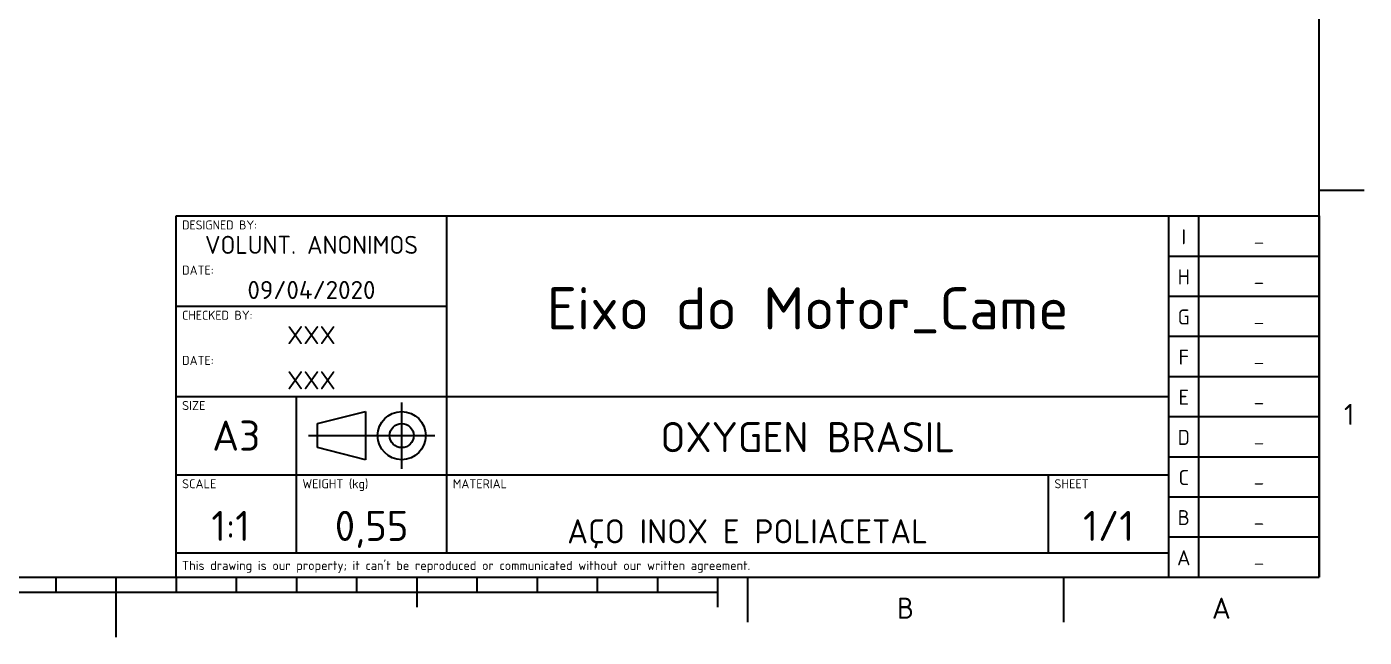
# Model space of a CAD drawing. Extents: x 0 to 420, y 0 to 297.
# Drawn here: x 195.2 to 417.5, y 0 to 101.4 of the extents above; entities that cross this region are included whole.
import ezdxf
from ezdxf.enums import TextEntityAlignment as Align

# ---------------------------------------------------------------- set-up
doc = ezdxf.new("R2010")
doc.units = 0
doc.layers.get('0').update_dxf_attribs({"lineweight": 13})
doc.styles.get("Standard").update_dxf_attribs({"font": 'isocp.shx'})

# ---------------------------------------------------------------- blocks, each defined once
blk = doc.blocks.new('BLOCK1659')
at = {"color": 7, "lineweight": 18, "width": 1.110901}
blk.add_text('A', height=3.5, dxfattribs=at).set_placement((392.176208, 3.076224), (395.323761, 3.076224), align=Align.FIT)
blk = doc.blocks.new('BLOCK1661')
at = {"color": 7, "lineweight": 18, "width": 0.933329}
blk.add_text('B', height=3.5, dxfattribs=at).set_placement((339.850006, 3.076224), (342.649994, 3.076224), align=Align.FIT)
blk = doc.blocks.new('BLOCK1677')
at = {"color": 7, "lineweight": 18, "width": 0.953214}
blk.add_text('1', height=3.5, dxfattribs=at).set_placement((414.126221, 35.276226), (415.873779, 35.276226), align=Align.FIT)
blk = doc.blocks.new('BLOCK1679')
at = {"color": 7, "lineweight": 18, "width": 0.779092}
blk.add_text("This drawing is our property; it can't be reproduced or communicated without our written agreement.", height=1.5, dxfattribs=at).set_placement((221, 11.175525), (315.437073, 11.175525), align=Align.FIT)
blk = doc.blocks.new('BLOCK1680')
at = {"color": 7, "lineweight": 18, "width": 0.857432}
blk.add_text('SCALE', height=1.5, dxfattribs=at).set_placement((221, 24.751049), (226.695801, 24.751049), align=Align.FIT)
blk = doc.blocks.new('BLOCK1681')
at = {"color": 7, "lineweight": 18, "width": 0.632}
blk.add_text('  1:1', height=5, dxfattribs=at).set_placement((219.755249, 16), (232.244766, 16), align=Align.FIT)
blk = doc.blocks.new('BLOCK1682')
at = {"color": 7, "lineweight": 18, "width": 0.802234}
blk.add_text('WEIGHT (kg)', height=1.5, dxfattribs=at).set_placement((241, 24.751049), (251.944763, 24.751049), align=Align.FIT)
blk = doc.blocks.new('BLOCK1683')
at = {"color": 7, "lineweight": 18, "width": 0.767144}
blk.add_text('0,55', height=5, dxfattribs=at).set_placement((246.381119, 16), (258.618896, 16), align=Align.FIT)
blk = doc.blocks.new('BLOCK1684')
at = {"color": 7, "lineweight": 18, "width": 0.899371}
blk.add_text('MATERIAL', height=1.5, dxfattribs=at).set_placement((266, 24.751049), (274.993713, 24.751049), align=Align.FIT)
blk = doc.blocks.new('BLOCK1685')
at = {"color": 7, "lineweight": 18, "width": 0.811401}
blk.add_text('AÇO INOX E POLIACETAL', height=4, dxfattribs=at).set_placement((285.016785, 15.6), (344.983215, 15.6), align=Align.FIT)
blk = doc.blocks.new('BLOCK1686')
at = {"color": 7, "lineweight": 18, "width": 0.839691}
blk.add_text('SHEET', height=1.5, dxfattribs=at).set_placement((366, 24.751049), (371.697906, 24.751049), align=Align.FIT)
blk = doc.blocks.new('BLOCK1687')
at = {"color": 7, "lineweight": 18, "width": 0.672753}
blk.add_text('1/1', height=5, dxfattribs=at).set_placement((370.755249, 16), (379.244751, 16), align=Align.FIT)
blk = doc.blocks.new('BLOCK1688')
at = {"color": 7, "lineweight": 18, "width": 0.839548}
blk.add_text('SIZE', height=1.5, dxfattribs=at).set_placement((221, 37.751049), (224.897903, 37.751049), align=Align.FIT)
blk = doc.blocks.new('BLOCK1689')
at = {"color": 7, "lineweight": 18, "width": 0.959161}
blk.add_text('A3', height=5, dxfattribs=at).set_placement((226.003494, 31), (233.996506, 31), align=Align.FIT)
blk = doc.blocks.new('BLOCK1690')
at = {"color": 7, "lineweight": 18, "width": 0.832841}
blk.add_text('OXYGEN BRASIL', height=5, dxfattribs=at).set_placement((300.510498, 30.751749), (349.489502, 30.751749), align=Align.FIT)
blk = doc.blocks.new('BLOCK1691')
at = {"color": 7, "lineweight": 18, "width": 0.779581}
blk.add_text('CHECKED BY:', height=1.5, dxfattribs=at).set_placement((221, 52.751049), (232.69371, 52.751049), align=Align.FIT)
blk = doc.blocks.new('BLOCK1692')
at = {"color": 7, "lineweight": 18, "width": 0.993964}
blk.add_text('XXX', height=3, dxfattribs=at).set_placement((238.45314, 48.700001), (246.546844, 48.700001), align=Align.FIT)
blk = doc.blocks.new('BLOCK1693')
at = {"color": 7, "lineweight": 18, "width": 0.9182}
blk.add_text('DATE:', height=1.5, dxfattribs=at).set_placement((221, 45.251049), (226.246857, 45.251049), align=Align.FIT)
blk = doc.blocks.new('BLOCK1694')
at = {"color": 7, "lineweight": 18, "width": 0.993964}
blk.add_text('XXX', height=3, dxfattribs=at).set_placement((238.45314, 41.200001), (246.546844, 41.200001), align=Align.FIT)
blk = doc.blocks.new('BLOCK1695')
at = {"color": 7, "lineweight": 18, "width": 0.802887}
blk.add_text('DESIGNED BY:', height=1.5, dxfattribs=at).set_placement((221, 67.751053), (233.444748, 67.751053), align=Align.FIT)
blk = doc.blocks.new('BLOCK1696')
at = {"color": 7, "lineweight": 18, "width": 0.817531}
blk.add_text('VOLUNT. ANONIMOS', height=3, dxfattribs=at).set_placement((224.80629, 63.700001), (260.193695, 63.700001), align=Align.FIT)
blk = doc.blocks.new('BLOCK1697')
at = {"color": 7, "lineweight": 18, "width": 0.9182}
blk.add_text('DATE:', height=1.5, dxfattribs=at).set_placement((221, 60.251049), (226.246857, 60.251049), align=Align.FIT)
blk = doc.blocks.new('BLOCK1698')
at = {"color": 7, "lineweight": 18, "width": 0.741134}
blk.add_text('09/04/2020', height=3, dxfattribs=at).set_placement((231.859436, 56.200001), (253.140564, 56.200001), align=Align.FIT)
blk = doc.blocks.new('BLOCK1699')
at = {"color": 7, "lineweight": 18, "width": 0.786086}
blk.add_text('Eixo do Motor_Came', height=7, dxfattribs=at).set_placement((281.634277, 51.152447), (368.365753, 51.152447), align=Align.FIT)
blk = doc.blocks.new('BLOCK1700')
at = {"color": 7, "lineweight": 18, "width": 1.110905}
blk.add_text('A', height=2.5, dxfattribs=at).set_placement((386.375885, 11.959208), (388.624146, 11.959208), align=Align.FIT)
blk = doc.blocks.new('BLOCK1701')
at = {"color": 7, "lineweight": 18, "width": 1.180341}
blk.add_text('_', height=2, dxfattribs=at).set_placement((399.100708, 12.234033), (400.899323, 12.234033), align=Align.FIT)
blk = doc.blocks.new('BLOCK1702')
at = {"color": 7, "lineweight": 18, "width": 0.933333}
blk.add_text('B', height=2.5, dxfattribs=at).set_placement((386.5, 18.625874), (388.5, 18.625874), align=Align.FIT)
blk = doc.blocks.new('BLOCK1703')
at = {"color": 7, "lineweight": 18, "width": 1.180341}
blk.add_text('_', height=2, dxfattribs=at).set_placement((399.100708, 18.9007), (400.899323, 18.9007), align=Align.FIT)
blk = doc.blocks.new('BLOCK1704')
at = {"color": 7, "lineweight": 18, "width": 0.815855}
blk.add_text('C', height=2.5, dxfattribs=at).set_placement((386.625885, 25.29254), (388.374146, 25.29254), align=Align.FIT)
blk = doc.blocks.new('BLOCK1705')
at = {"color": 7, "lineweight": 18, "width": 1.180341}
blk.add_text('_', height=2, dxfattribs=at).set_placement((399.100708, 25.567366), (400.899323, 25.567366), align=Align.FIT)
blk = doc.blocks.new('BLOCK1706')
at = {"color": 7, "lineweight": 18, "width": 0.933333}
blk.add_text('D', height=2.5, dxfattribs=at).set_placement((386.5, 31.959206), (388.5, 31.959206), align=Align.FIT)
blk = doc.blocks.new('BLOCK1707')
at = {"color": 7, "lineweight": 18, "width": 1.180341}
blk.add_text('_', height=2, dxfattribs=at).set_placement((399.100708, 32.234032), (400.899323, 32.234032), align=Align.FIT)
blk = doc.blocks.new('BLOCK1708')
at = {"color": 7, "lineweight": 18, "width": 0.863846}
blk.add_text('E', height=2.5, dxfattribs=at).set_placement((386.625885, 38.625874), (388.374146, 38.625874), align=Align.FIT)
blk = doc.blocks.new('BLOCK1709')
at = {"color": 7, "lineweight": 18, "width": 1.180341}
blk.add_text('_', height=2, dxfattribs=at).set_placement((399.100708, 38.9007), (400.899323, 38.9007), align=Align.FIT)
blk = doc.blocks.new('BLOCK1710')
at = {"color": 7, "lineweight": 18, "width": 0.863846}
blk.add_text('F', height=2.5, dxfattribs=at).set_placement((386.625885, 45.292542), (388.374146, 45.292542), align=Align.FIT)
blk = doc.blocks.new('BLOCK1711')
at = {"color": 7, "lineweight": 18, "width": 1.180341}
blk.add_text('_', height=2, dxfattribs=at).set_placement((399.100708, 45.567368), (400.899323, 45.567368), align=Align.FIT)
blk = doc.blocks.new('BLOCK1712')
at = {"color": 7, "lineweight": 18, "width": 0.933333}
blk.add_text('G', height=2.5, dxfattribs=at).set_placement((386.5, 51.959206), (388.5, 51.959206), align=Align.FIT)
blk = doc.blocks.new('BLOCK1713')
at = {"color": 7, "lineweight": 18, "width": 1.180341}
blk.add_text('_', height=2, dxfattribs=at).set_placement((399.100708, 52.234032), (400.899323, 52.234032), align=Align.FIT)
blk = doc.blocks.new('BLOCK1714')
at = {"color": 7, "lineweight": 18, "width": 0.933333}
blk.add_text('H', height=2.5, dxfattribs=at).set_placement((386.5, 58.625874), (388.5, 58.625874), align=Align.FIT)
blk = doc.blocks.new('BLOCK1715')
at = {"color": 7, "lineweight": 18, "width": 1.180341}
blk.add_text('_', height=2, dxfattribs=at).set_placement((399.100708, 58.9007), (400.899323, 58.9007), align=Align.FIT)
blk = doc.blocks.new('BLOCK1716')
at = {"color": 7, "lineweight": 18, "width": 1.571347}
blk.add_text('I', height=2.5, dxfattribs=at).set_placement((387.125885, 65.292542), (387.874146, 65.292542), align=Align.FIT)
blk = doc.blocks.new('BLOCK1717')
at = {"color": 7, "lineweight": 18, "width": 1.180341}
blk.add_text('_', height=2, dxfattribs=at).set_placement((399.100708, 65.56736), (400.899323, 65.56736), align=Align.FIT)

msp = doc.modelspace()

# ---------------------------------------------------------------- linework, layer by layer
at = {"color": 7, "lineweight": 35}
for p, q in [((410, 10), (410, 287)), ((410, 74.3), (417.5, 74.3)), ((220, 10), (220, 70)), ((220, 70), (410, 70)), ((265, 14), (265, 70)), ((385, 10), (385, 70)), ((390, 10), (390, 70)), ((410, 70), (410, 10)), ((385, 63.333333), (410, 63.333333)), ((385, 56.666667), (410, 56.666667)), ((220, 55), (265, 55)), ((385, 50), (410, 50)), ((385, 43.333333), (410, 43.333333)), ((220, 40), (385, 40)), ((240, 14), (240, 40)), ((257.5, 28), (257.5, 39)), ((243.5, 35.5), (251.5, 37.5)), ((251.5, 37.5), (251.5, 29.5)), ((385, 36.666667), (410, 36.666667)), ((242, 33.5), (263, 33.5)), ((243.5, 31.5), (243.5, 35.5)), ((251.5, 29.5), (243.5, 31.5)), ((385, 30), (410, 30)), ((220, 27), (385, 27)), ((365, 14), (365, 27)), ((385, 23.333333), (410, 23.333333)), ((385, 16.666667), (410, 16.666667)), ((220, 14), (385, 14)), ((10, 10), (410, 10)), ((200, 10), (200, 7.5)), ((210, 10), (210, 0)), ((220, 10), (220, 7.5)), ((220, 10), (410, 10)), ((230, 10), (230, 7.5)), ((240, 10), (240, 7.5)), ((250, 10), (250, 7.5)), ((260, 10), (260, 5)), ((270, 10), (270, 7.5)), ((280, 10), (280, 7.5)), ((290, 10), (290, 7.5)), ((300, 10), (300, 7.5)), ((310, 10), (310, 5)), ((315, 10), (315, 2.5)), ((367.5, 10), (367.5, 2.5)), ((110, 7.5), (310, 7.5))]:
    msp.add_line(p, q, dxfattribs=at)
for radius in [4, 2]:
    msp.add_circle((257.5, 33.5), radius, dxfattribs=at)

# ---------------------------------------------------------------- block references
at = {"lineweight": 0}
for name in ['BLOCK1695', 'BLOCK1696', 'BLOCK1716', 'BLOCK1717', 'BLOCK1697', 'BLOCK1714', 'BLOCK1698', 'BLOCK1699', 'BLOCK1715', 'BLOCK1691', 'BLOCK1712', 'BLOCK1692', 'BLOCK1713', 'BLOCK1693', 'BLOCK1710', 'BLOCK1711', 'BLOCK1694', 'BLOCK1708', 'BLOCK1688', 'BLOCK1709', 'BLOCK1677', 'BLOCK1689', 'BLOCK1690', 'BLOCK1706', 'BLOCK1707', 'BLOCK1704', 'BLOCK1680', 'BLOCK1682', 'BLOCK1684', 'BLOCK1686', 'BLOCK1705', 'BLOCK1681', 'BLOCK1683', 'BLOCK1687', 'BLOCK1702', 'BLOCK1685', 'BLOCK1703', 'BLOCK1700', 'BLOCK1679', 'BLOCK1701', 'BLOCK1661', 'BLOCK1659']:
    msp.add_blockref(name, (0, 0), dxfattribs=at)

doc.saveas('drawing.dxf')
